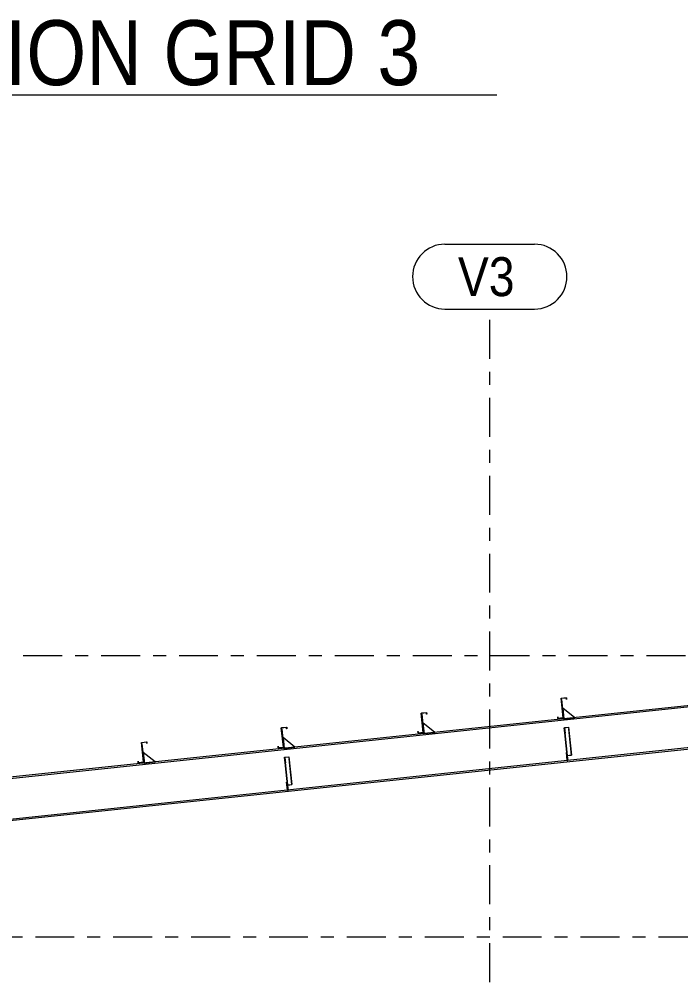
# Model space of a CAD drawing. Header units: millimetres. Extents: x -49 to 773, y -77 to 497.
# Drawn here: x 258.8 to 309.7, y 88.4 to 162.5 of the extents above; entities that cross this region are included whole.
import ezdxf

# ---------------------------------------------------------------- set-up
doc = ezdxf.new("R2010")
doc.units = ezdxf.units.MM
for name, pattern in [('XKITLINE00', [0]), ('XKITLINE02', [4, 2, -2]), ('XKITLINE03', [6, 3, -1, 1, -1])]:
    doc.linetypes.add(name, pattern=pattern)
for name, color, linetype, lineweight in [('OtherObjectType', 7, 'Continuous', 0), ('Part', 2, 'Continuous', 0), ('S-grid', 1, 'Continuous', 0)]:
    doc.layers.add(name, color=color, linetype=linetype, lineweight=lineweight)
doc.styles.add('ARIAL', font='ARIAL.TTF')

# ---------------------------------------------------------------- blocks, each defined once
blk = doc.blocks.new('*A1')
at = {"layer": 'Part'}
blk.add_hatch(color=3, dxfattribs=at).paths.add_polyline_path([(268.171, 106.827), (268.585, 106.871), (268.598, 106.746), (268.583, 106.745), (268.572, 106.854), (268.187, 106.814), (268.345, 105.32), (267.93, 105.277), (267.917, 105.401), (267.932, 105.403), (267.944, 105.293), (268.328, 105.334)], flags=17)
blk = doc.blocks.new('*A2')
at = {"layer": 'Part'}
blk.add_hatch(color=3, dxfattribs=at).paths.add_polyline_path([(268.171, 106.827), (268.585, 106.871), (268.598, 106.746), (268.583, 106.745), (268.572, 106.854), (268.187, 106.814), (268.345, 105.32), (267.93, 105.277), (267.917, 105.401), (267.932, 105.403), (267.944, 105.293), (268.328, 105.334)], flags=17)
blk = doc.blocks.new('*A94')
at = {"layer": 'Part'}
blk.add_hatch(color=3, dxfattribs=at).paths.add_polyline_path([(279.199, 105.695), (279.53, 105.73), (279.532, 105.709), (279.217, 105.675), (279.259, 105.277), (279.243, 105.275)], flags=17)
blk = doc.blocks.new('*A95')
at = {"layer": 'Part'}
blk.add_hatch(color=3, dxfattribs=at).paths.add_polyline_path([(300.746, 107.967), (301.077, 108.002), (301.079, 107.981), (300.765, 107.948), (300.807, 107.549), (300.79, 107.547)], flags=17)
blk = doc.blocks.new('*A104')
at = {"layer": 'Part'}
blk.add_hatch(color=3, dxfattribs=at).paths.add_polyline_path([(278.944, 107.963), (279.359, 108.007), (279.372, 107.883), (279.357, 107.881), (279.345, 107.991), (278.961, 107.95), (279.118, 106.457), (278.704, 106.413), (278.691, 106.537), (278.706, 106.539), (278.717, 106.43), (279.102, 106.47)], flags=17)
blk = doc.blocks.new('*A105')
at = {"layer": 'Part'}
blk.add_hatch(color=3, dxfattribs=at).paths.add_polyline_path([(278.944, 107.963), (279.359, 108.007), (279.372, 107.883), (279.357, 107.881), (279.345, 107.991), (278.961, 107.95), (279.118, 106.457), (278.704, 106.413), (278.691, 106.537), (278.706, 106.539), (278.717, 106.43), (279.102, 106.47)], flags=17)
blk = doc.blocks.new('*A106')
at = {"layer": 'Part'}
blk.add_hatch(color=3, dxfattribs=at).paths.add_polyline_path([(289.718, 109.1), (290.132, 109.144), (290.145, 109.019), (290.13, 109.018), (290.119, 109.127), (289.734, 109.086), (289.892, 107.593), (289.477, 107.549), (289.464, 107.674), (289.479, 107.675), (289.491, 107.566), (289.875, 107.606)], flags=17)
blk = doc.blocks.new('*A107')
at = {"layer": 'Part'}
blk.add_hatch(color=3, dxfattribs=at).paths.add_polyline_path([(289.718, 109.1), (290.132, 109.144), (290.145, 109.019), (290.13, 109.018), (290.119, 109.127), (289.734, 109.086), (289.892, 107.593), (289.477, 107.549), (289.464, 107.674), (289.479, 107.675), (289.491, 107.566), (289.875, 107.606)], flags=17)
blk = doc.blocks.new('*A108')
at = {"layer": 'Part'}
blk.add_hatch(color=3, dxfattribs=at).paths.add_polyline_path([(300.491, 110.236), (300.906, 110.28), (300.919, 110.156), (300.904, 110.154), (300.892, 110.263), (300.508, 110.223), (300.665, 108.729), (300.251, 108.686), (300.238, 108.81), (300.253, 108.812), (300.264, 108.702), (300.649, 108.743)], flags=17)
blk = doc.blocks.new('*A109')
at = {"layer": 'Part'}
blk.add_hatch(color=3, dxfattribs=at).paths.add_polyline_path([(300.491, 110.236), (300.906, 110.28), (300.919, 110.156), (300.904, 110.154), (300.892, 110.263), (300.508, 110.223), (300.665, 108.729), (300.251, 108.686), (300.238, 108.81), (300.253, 108.812), (300.264, 108.702), (300.649, 108.743)], flags=17)
blk = doc.blocks.new('*A445')
at = {"layer": 'S-grid', "color": 1, "linetype": 'XKITLINE03', "lineweight": 0}
blk.add_line((259.068, 113.542), (435.099, 113.542), dxfattribs=at)
blk = doc.blocks.new('*A446')
at = {"layer": 'S-grid', "color": 1, "linetype": 'XKITLINE03', "lineweight": 0}
blk.add_line((-10, 91.875), (571.051, 91.875), dxfattribs=at)
blk = doc.blocks.new('*A448')
at = {"layer": 'Part', "color": 2, "linetype": 'XKITLINE00', "lineweight": 0}
for p, q in [((268.171, 106.827), (268.585, 106.871)), ((268.328, 105.334), (268.171, 106.827)), ((268.572, 106.854), (268.187, 106.814)), ((268.187, 106.814), (268.345, 105.32)), ((268.583, 106.745), (268.572, 106.854)), ((268.598, 106.746), (268.583, 106.745)), ((268.585, 106.871), (268.598, 106.746)), ((267.917, 105.401), (267.932, 105.403)), ((267.93, 105.277), (267.917, 105.401)), ((268.345, 105.32), (267.93, 105.277)), ((267.932, 105.403), (267.944, 105.293)), ((267.944, 105.293), (268.328, 105.334))]:
    blk.add_line(p, q, dxfattribs=at)
blk = doc.blocks.new('*A449')
at = {"layer": 'Part', "color": 2, "linetype": 'XKITLINE00', "lineweight": 0}
for p, q in [((268.171, 106.827), (268.585, 106.871)), ((268.328, 105.334), (268.171, 106.827)), ((268.572, 106.854), (268.187, 106.814)), ((268.187, 106.814), (268.345, 105.32)), ((268.583, 106.745), (268.572, 106.854)), ((268.598, 106.746), (268.583, 106.745)), ((268.585, 106.871), (268.598, 106.746)), ((267.917, 105.401), (267.932, 105.403)), ((267.93, 105.277), (267.917, 105.401)), ((268.345, 105.32), (267.93, 105.277)), ((267.932, 105.403), (267.944, 105.293)), ((267.944, 105.293), (268.328, 105.334))]:
    blk.add_line(p, q, dxfattribs=at)
blk = doc.blocks.new('*A450')
at = {"layer": 'Part', "color": 2, "linetype": 'XKITLINE00', "lineweight": 0}
for p, q in [((312.084, 109.85), (239.45, 102.189)), ((312.095, 109.742), (239.462, 102.081)), ((312.093, 109.767), (312.095, 109.742)), ((312.422, 106.643), (247.476, 99.793)), ((312.434, 106.535), (247.487, 99.685)), ((312.422, 106.643), (312.434, 106.535)), ((247.145, 99.758), (239.788, 98.982)), ((247.156, 99.65), (239.8, 98.874))]:
    blk.add_line(p, q, dxfattribs=at)
at = {"layer": 'Part', "color": 7, "linetype": 'XKITLINE02', "lineweight": 0}
for p, q in [((312.084, 109.85), (312.093, 109.767)), ((312.095, 109.742), (312.422, 106.643)), ((239.45, 102.189), (239.8, 98.874)), ((247.476, 99.793), (247.145, 99.758)), ((247.487, 99.685), (247.156, 99.65))]:
    blk.add_line(p, q, dxfattribs=at)
blk = doc.blocks.new('*A451')
at = {"layer": 'Part', "color": 2, "linetype": 'XKITLINE00', "lineweight": 0}
blk.add_line((269.224, 105.329), (268.307, 106.071), dxfattribs=at)
at = {"layer": 'Part', "color": 7, "linetype": 'XKITLINE02', "lineweight": 0}
for p, q in [((268.307, 106.071), (268.395, 105.242)), ((268.395, 105.242), (269.224, 105.329))]:
    blk.add_line(p, q, dxfattribs=at)
blk = doc.blocks.new('*A544')
at = {"layer": 'Part', "color": 2, "linetype": 'XKITLINE00', "lineweight": 0}
for p, q in [((268.237, 106.734), (268.196, 106.729)), ((268.395, 105.242), (268.237, 106.734)), ((268.345, 105.32), (268.353, 105.237))]:
    blk.add_line(p, q, dxfattribs=at)
at = {"layer": 'Part', "color": 7, "linetype": 'XKITLINE02', "lineweight": 0}
for p, q in [((268.196, 106.729), (268.345, 105.32)), ((268.353, 105.237), (268.395, 105.242))]:
    blk.add_line(p, q, dxfattribs=at)
blk = doc.blocks.new('*A734')
at = {"layer": 'S-grid', "color": 1, "linetype": 'XKITLINE03', "lineweight": 0}
blk.add_line((295, -1.629), (295, 140.208), dxfattribs=at)
at = {"layer": 'S-grid', "color": 3, "style": 'ARIAL', "width": 0.85}
blk.add_text('V3', height=3, dxfattribs=at).set_placement((292.553, 141.208))
blk = doc.blocks.new('*A831')
at = {"layer": 'Part', "color": 2, "linetype": 'XKITLINE00', "lineweight": 0}
blk.add_line((279.997, 106.466), (279.081, 107.207), dxfattribs=at)
at = {"layer": 'Part', "color": 7, "linetype": 'XKITLINE02', "lineweight": 0}
for p, q in [((279.081, 107.207), (279.168, 106.378)), ((279.168, 106.378), (279.997, 106.466))]:
    blk.add_line(p, q, dxfattribs=at)
blk = doc.blocks.new('*A832')
at = {"layer": 'Part', "color": 2, "linetype": 'XKITLINE00', "lineweight": 0}
for p, q in [((279.011, 107.87), (278.97, 107.866)), ((279.168, 106.378), (279.011, 107.87)), ((279.118, 106.457), (279.127, 106.374))]:
    blk.add_line(p, q, dxfattribs=at)
at = {"layer": 'Part', "color": 7, "linetype": 'XKITLINE02', "lineweight": 0}
for p, q in [((278.97, 107.866), (279.118, 106.457)), ((279.127, 106.374), (279.168, 106.378))]:
    blk.add_line(p, q, dxfattribs=at)
blk = doc.blocks.new('*A833')
at = {"layer": 'Part', "color": 7, "linetype": 'XKITLINE02', "lineweight": 0}
for p, q in [((279.4, 103.788), (279.358, 103.784)), ((279.358, 103.784), (279.424, 103.162)), ((279.465, 103.167), (279.4, 103.788)), ((279.411, 103.287), (279.452, 103.291)), ((279.424, 103.162), (279.465, 103.167))]:
    blk.add_line(p, q, dxfattribs=at)
blk = doc.blocks.new('*A834')
at = {"layer": 'Part', "color": 2, "linetype": 'XKITLINE00', "lineweight": 0}
for p, q in [((279.358, 103.784), (279.4, 103.788)), ((279.424, 103.162), (279.358, 103.784)), ((279.427, 103.528), (279.465, 103.167))]:
    blk.add_line(p, q, dxfattribs=at)
at = {"layer": 'Part', "color": 7, "linetype": 'XKITLINE02', "lineweight": 0}
for p, q in [((279.4, 103.788), (279.427, 103.528)), ((279.411, 103.287), (279.452, 103.291)), ((279.465, 103.167), (279.424, 103.162))]:
    blk.add_line(p, q, dxfattribs=at)
blk = doc.blocks.new('*A835')
at = {"layer": 'Part', "color": 7, "linetype": 'XKITLINE02', "lineweight": 0}
for p, q in [((279.451, 103.306), (279.199, 105.695)), ((279.467, 103.308), (279.217, 105.675)), ((279.756, 103.59), (279.53, 105.73)), ((279.423, 103.568), (279.754, 103.603)), ((279.441, 103.557), (279.756, 103.59)), ((279.451, 103.306), (279.467, 103.308))]:
    blk.add_line(p, q, dxfattribs=at)
blk = doc.blocks.new('*A836')
at = {"layer": 'Part', "color": 2, "linetype": 'XKITLINE00', "lineweight": 0}
for p, q in [((279.199, 105.695), (279.53, 105.73)), ((279.243, 105.275), (279.199, 105.695)), ((279.532, 105.709), (279.217, 105.675)), ((279.217, 105.675), (279.259, 105.277)), ((279.259, 105.277), (279.243, 105.275)), ((279.243, 105.275), (279.427, 103.528)), ((279.467, 103.308), (279.259, 105.277)), ((279.53, 105.73), (279.756, 103.59)), ((279.441, 103.557), (279.756, 103.59)), ((279.451, 103.306), (279.467, 103.308))]:
    blk.add_line(p, q, dxfattribs=at)
at = {"layer": 'Part', "color": 7, "linetype": 'XKITLINE02', "lineweight": 0}
for p, q in [((279.423, 103.568), (279.754, 103.603)), ((279.427, 103.528), (279.451, 103.306))]:
    blk.add_line(p, q, dxfattribs=at)
blk = doc.blocks.new('*A837')
at = {"layer": 'Part', "color": 2, "linetype": 'XKITLINE00', "lineweight": 0}
for p, q in [((300.746, 107.967), (301.077, 108.002)), ((300.79, 107.547), (300.746, 107.967)), ((301.079, 107.981), (300.765, 107.948)), ((300.765, 107.948), (300.807, 107.549)), ((300.807, 107.549), (300.79, 107.547)), ((300.79, 107.547), (300.974, 105.801)), ((301.014, 105.581), (300.807, 107.549)), ((301.077, 108.002), (301.303, 105.863)), ((300.988, 105.829), (301.303, 105.863)), ((300.998, 105.579), (301.014, 105.581))]:
    blk.add_line(p, q, dxfattribs=at)
at = {"layer": 'Part', "color": 7, "linetype": 'XKITLINE02', "lineweight": 0}
for p, q in [((300.97, 105.841), (301.302, 105.876)), ((300.974, 105.801), (300.998, 105.579))]:
    blk.add_line(p, q, dxfattribs=at)
blk = doc.blocks.new('*A838')
at = {"layer": 'Part', "color": 7, "linetype": 'XKITLINE02', "lineweight": 0}
for p, q in [((300.998, 105.579), (300.746, 107.967)), ((301.014, 105.581), (300.765, 107.948)), ((301.303, 105.863), (301.077, 108.002)), ((300.97, 105.841), (301.302, 105.876)), ((300.988, 105.829), (301.303, 105.863)), ((300.998, 105.579), (301.014, 105.581))]:
    blk.add_line(p, q, dxfattribs=at)
blk = doc.blocks.new('*A839')
at = {"layer": 'Part', "color": 2, "linetype": 'XKITLINE00', "lineweight": 0}
for p, q in [((300.905, 106.057), (300.947, 106.061)), ((300.971, 105.435), (300.905, 106.057)), ((300.974, 105.801), (301.012, 105.439))]:
    blk.add_line(p, q, dxfattribs=at)
at = {"layer": 'Part', "color": 7, "linetype": 'XKITLINE02', "lineweight": 0}
for p, q in [((300.947, 106.061), (300.974, 105.801)), ((300.958, 105.559), (300.999, 105.564)), ((301.012, 105.439), (300.971, 105.435))]:
    blk.add_line(p, q, dxfattribs=at)
blk = doc.blocks.new('*A840')
at = {"layer": 'Part', "color": 7, "linetype": 'XKITLINE02', "lineweight": 0}
for p, q in [((300.947, 106.061), (300.905, 106.057)), ((300.905, 106.057), (300.971, 105.435)), ((301.012, 105.439), (300.947, 106.061)), ((300.958, 105.559), (300.999, 105.564)), ((300.971, 105.435), (301.012, 105.439))]:
    blk.add_line(p, q, dxfattribs=at)
blk = doc.blocks.new('*A841')
at = {"layer": 'Part', "color": 2, "linetype": 'XKITLINE00', "lineweight": 0}
for p, q in [((300.558, 110.143), (300.517, 110.138)), ((300.716, 108.651), (300.558, 110.143)), ((300.665, 108.729), (300.674, 108.647))]:
    blk.add_line(p, q, dxfattribs=at)
at = {"layer": 'Part', "color": 7, "linetype": 'XKITLINE02', "lineweight": 0}
for p, q in [((300.517, 110.138), (300.665, 108.729)), ((300.674, 108.647), (300.716, 108.651))]:
    blk.add_line(p, q, dxfattribs=at)
blk = doc.blocks.new('*A842')
at = {"layer": 'Part', "color": 2, "linetype": 'XKITLINE00', "lineweight": 0}
blk.add_line((301.544, 108.738), (300.628, 109.48), dxfattribs=at)
at = {"layer": 'Part', "color": 7, "linetype": 'XKITLINE02', "lineweight": 0}
for p, q in [((300.628, 109.48), (300.716, 108.651)), ((300.716, 108.651), (301.544, 108.738))]:
    blk.add_line(p, q, dxfattribs=at)
blk = doc.blocks.new('*A843')
at = {"layer": 'Part', "color": 2, "linetype": 'XKITLINE00', "lineweight": 0}
for p, q in [((289.785, 109.006), (289.743, 109.002)), ((289.942, 107.515), (289.785, 109.006)), ((289.892, 107.593), (289.901, 107.51))]:
    blk.add_line(p, q, dxfattribs=at)
at = {"layer": 'Part', "color": 7, "linetype": 'XKITLINE02', "lineweight": 0}
for p, q in [((289.743, 109.002), (289.892, 107.593)), ((289.901, 107.51), (289.942, 107.515))]:
    blk.add_line(p, q, dxfattribs=at)
blk = doc.blocks.new('*A844')
at = {"layer": 'Part', "color": 2, "linetype": 'XKITLINE00', "lineweight": 0}
blk.add_line((290.771, 107.602), (289.855, 108.343), dxfattribs=at)
at = {"layer": 'Part', "color": 7, "linetype": 'XKITLINE02', "lineweight": 0}
for p, q in [((289.855, 108.343), (289.942, 107.515)), ((289.942, 107.515), (290.771, 107.602))]:
    blk.add_line(p, q, dxfattribs=at)
blk = doc.blocks.new('*A868')
at = {"layer": 'Part', "color": 2, "linetype": 'XKITLINE00', "lineweight": 0}
for p, q in [((278.944, 107.963), (279.359, 108.007)), ((279.102, 106.47), (278.944, 107.963)), ((279.345, 107.991), (278.961, 107.95)), ((278.961, 107.95), (279.118, 106.457)), ((279.357, 107.881), (279.345, 107.991)), ((279.372, 107.883), (279.357, 107.881)), ((279.359, 108.007), (279.372, 107.883)), ((278.691, 106.537), (278.706, 106.539)), ((278.704, 106.413), (278.691, 106.537)), ((279.118, 106.457), (278.704, 106.413)), ((278.706, 106.539), (278.717, 106.43)), ((278.717, 106.43), (279.102, 106.47))]:
    blk.add_line(p, q, dxfattribs=at)
blk = doc.blocks.new('*A869')
at = {"layer": 'Part', "color": 2, "linetype": 'XKITLINE00', "lineweight": 0}
for p, q in [((278.944, 107.963), (279.359, 108.007)), ((279.102, 106.47), (278.944, 107.963)), ((279.345, 107.991), (278.961, 107.95)), ((278.961, 107.95), (279.118, 106.457)), ((279.357, 107.881), (279.345, 107.991)), ((279.372, 107.883), (279.357, 107.881)), ((279.359, 108.007), (279.372, 107.883)), ((278.691, 106.537), (278.706, 106.539)), ((278.704, 106.413), (278.691, 106.537)), ((279.118, 106.457), (278.704, 106.413)), ((278.706, 106.539), (278.717, 106.43)), ((278.717, 106.43), (279.102, 106.47))]:
    blk.add_line(p, q, dxfattribs=at)
blk = doc.blocks.new('*A870')
at = {"layer": 'Part', "color": 2, "linetype": 'XKITLINE00', "lineweight": 0}
for p, q in [((289.718, 109.1), (290.132, 109.144)), ((289.875, 107.606), (289.718, 109.1)), ((290.119, 109.127), (289.734, 109.086)), ((289.734, 109.086), (289.892, 107.593)), ((290.13, 109.018), (290.119, 109.127)), ((290.145, 109.019), (290.13, 109.018)), ((290.132, 109.144), (290.145, 109.019)), ((289.464, 107.674), (289.479, 107.675)), ((289.477, 107.549), (289.464, 107.674)), ((289.892, 107.593), (289.477, 107.549)), ((289.479, 107.675), (289.491, 107.566)), ((289.491, 107.566), (289.875, 107.606))]:
    blk.add_line(p, q, dxfattribs=at)
blk = doc.blocks.new('*A871')
at = {"layer": 'Part', "color": 2, "linetype": 'XKITLINE00', "lineweight": 0}
for p, q in [((289.718, 109.1), (290.132, 109.144)), ((289.875, 107.606), (289.718, 109.1)), ((290.119, 109.127), (289.734, 109.086)), ((289.734, 109.086), (289.892, 107.593)), ((290.13, 109.018), (290.119, 109.127)), ((290.145, 109.019), (290.13, 109.018)), ((290.132, 109.144), (290.145, 109.019)), ((289.464, 107.674), (289.479, 107.675)), ((289.477, 107.549), (289.464, 107.674)), ((289.892, 107.593), (289.477, 107.549)), ((289.479, 107.675), (289.491, 107.566)), ((289.491, 107.566), (289.875, 107.606))]:
    blk.add_line(p, q, dxfattribs=at)
blk = doc.blocks.new('*A872')
at = {"layer": 'Part', "color": 2, "linetype": 'XKITLINE00', "lineweight": 0}
for p, q in [((300.491, 110.236), (300.906, 110.28)), ((300.649, 108.743), (300.491, 110.236)), ((300.892, 110.263), (300.508, 110.223)), ((300.508, 110.223), (300.665, 108.729)), ((300.904, 110.154), (300.892, 110.263)), ((300.919, 110.156), (300.904, 110.154)), ((300.906, 110.28), (300.919, 110.156)), ((300.238, 108.81), (300.253, 108.812)), ((300.251, 108.686), (300.238, 108.81)), ((300.665, 108.729), (300.251, 108.686)), ((300.253, 108.812), (300.264, 108.702)), ((300.264, 108.702), (300.649, 108.743))]:
    blk.add_line(p, q, dxfattribs=at)
blk = doc.blocks.new('*A873')
at = {"layer": 'Part', "color": 2, "linetype": 'XKITLINE00', "lineweight": 0}
for p, q in [((300.491, 110.236), (300.906, 110.28)), ((300.649, 108.743), (300.491, 110.236)), ((300.892, 110.263), (300.508, 110.223)), ((300.508, 110.223), (300.665, 108.729)), ((300.904, 110.154), (300.892, 110.263)), ((300.919, 110.156), (300.904, 110.154)), ((300.906, 110.28), (300.919, 110.156)), ((300.238, 108.81), (300.253, 108.812)), ((300.251, 108.686), (300.238, 108.81)), ((300.665, 108.729), (300.251, 108.686)), ((300.253, 108.812), (300.264, 108.702)), ((300.264, 108.702), (300.649, 108.743))]:
    blk.add_line(p, q, dxfattribs=at)
blk = doc.blocks.new('*A910')
at = {"layer": 'S-grid', "color": 1, "linetype": 'XKITLINE00', "lineweight": 0}
for p, q in [((291.553, 145.208), (298.447, 145.208)), ((291.553, 140.208), (298.447, 140.208))]:
    blk.add_line(p, q, dxfattribs=at)
for centre, start, end in [((291.553, 142.708), 90, 270), ((298.447, 142.708), 270, 90)]:
    blk.add_arc(centre, 2.5, start, end, dxfattribs=at)
blk = doc.blocks.new('*A1006')
at = {"layer": 'OtherObjectType', "color": 5, "linetype": 'XKITLINE00', "lineweight": 0}
blk.add_line((241.821, 156.708), (295.539, 156.708), dxfattribs=at)
at = {"layer": 'OtherObjectType', "color": 7, "style": 'ARIAL', "width": 0.85}
blk.add_text('SECTION GRID 3', height=5, dxfattribs=at).set_placement((241.821, 157.458))

msp = doc.modelspace()

# ---------------------------------------------------------------- block references
at = {"lineweight": 0}
for name in ['*A1006', '*A910', '*A734', '*A445', '*A450', '*A108', '*A109', '*A872', '*A873', '*A841', '*A106', '*A107', '*A870', '*A871', '*A843', '*A842', '*A844', '*A104', '*A105', '*A868', '*A869', '*A832', '*A95', '*A837', '*A838', '*A1', '*A2', '*A448', '*A449', '*A831', '*A544', '*A451', '*A839', '*A840', '*A94', '*A835', '*A836', '*A833', '*A834', '*A446']:
    msp.add_blockref(name, (0, 0), dxfattribs=at)

doc.saveas('drawing.dxf')
